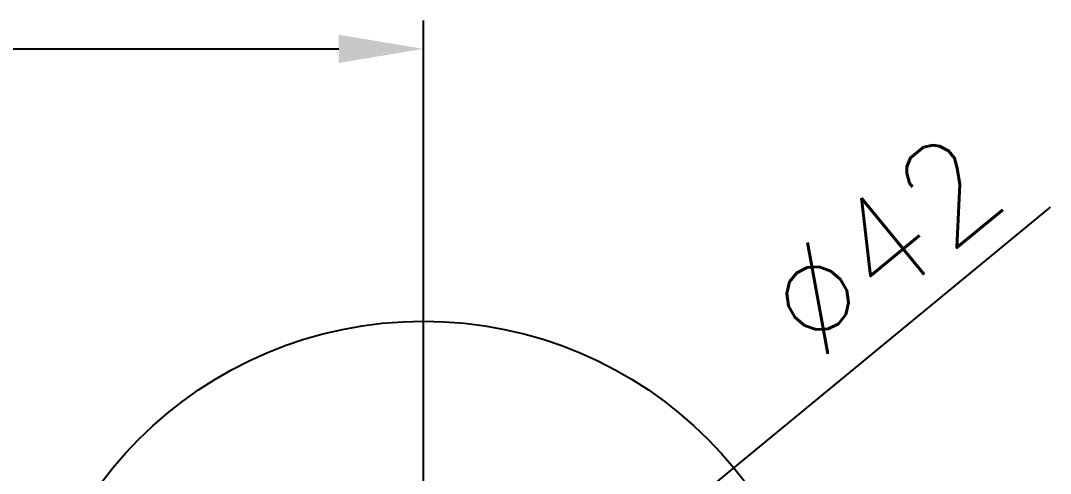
# Model space of a CAD drawing. Extents: x 21342 to 21552, y -3751 to -3454.
# Drawn here: x 21474.94 to 21511.43, y -3572.95 to -3556.93 of the extents above; entities that cross this region are included whole.
import ezdxf

# ---------------------------------------------------------------- set-up
doc = ezdxf.new("R2010")
doc.units = 0
doc.header["$LTSCALE"] = 7
doc.header["$MEASUREMENT"] = 0
doc.layers.add('DIM', color=2, linetype='CONTINUOUS')
doc.layers.add('DWG', color=7, linetype='CONTINUOUS')
doc.styles.add('GHS', font='romans', dxfattribs={"bigfont": 'ghs'})

msp = doc.modelspace()

# ---------------------------------------------------------------- linework, layer by layer
at = {"layer": 'DIM', "ltscale": 0.6}
for p, q in [((21489.21, -3578.813), (21489.21, -3556.925)), ((21442.707, -3557.925), (21486.21, -3557.925)), ((21498.058, -3574.523), (21511.427, -3563.532))]:
    msp.add_line(p, q, dxfattribs=at)
msp.add_solid([(21486.21, -3557.425), (21486.21, -3558.425), (21489.21, -3557.925)], dxfattribs=at)
at = {"layer": 'DWG'}
msp.add_circle((21489.21, -3581.819), 14.255, dxfattribs=at)
msp.add_circle((21489.21, -3581.819), 14.255, dxfattribs=at)

# ---------------------------------------------------------------- texts
at = {"layer": 'DIM', "ltscale": 0.6, "insert": (21505.497, -3564.847), "char_height": 3.5, "attachment_point": 5, "rotation": 39.4224, "style": 'GHS'}
msp.add_mtext('\\A1;%%C42', dxfattribs=at)

doc.saveas('drawing.dxf')
